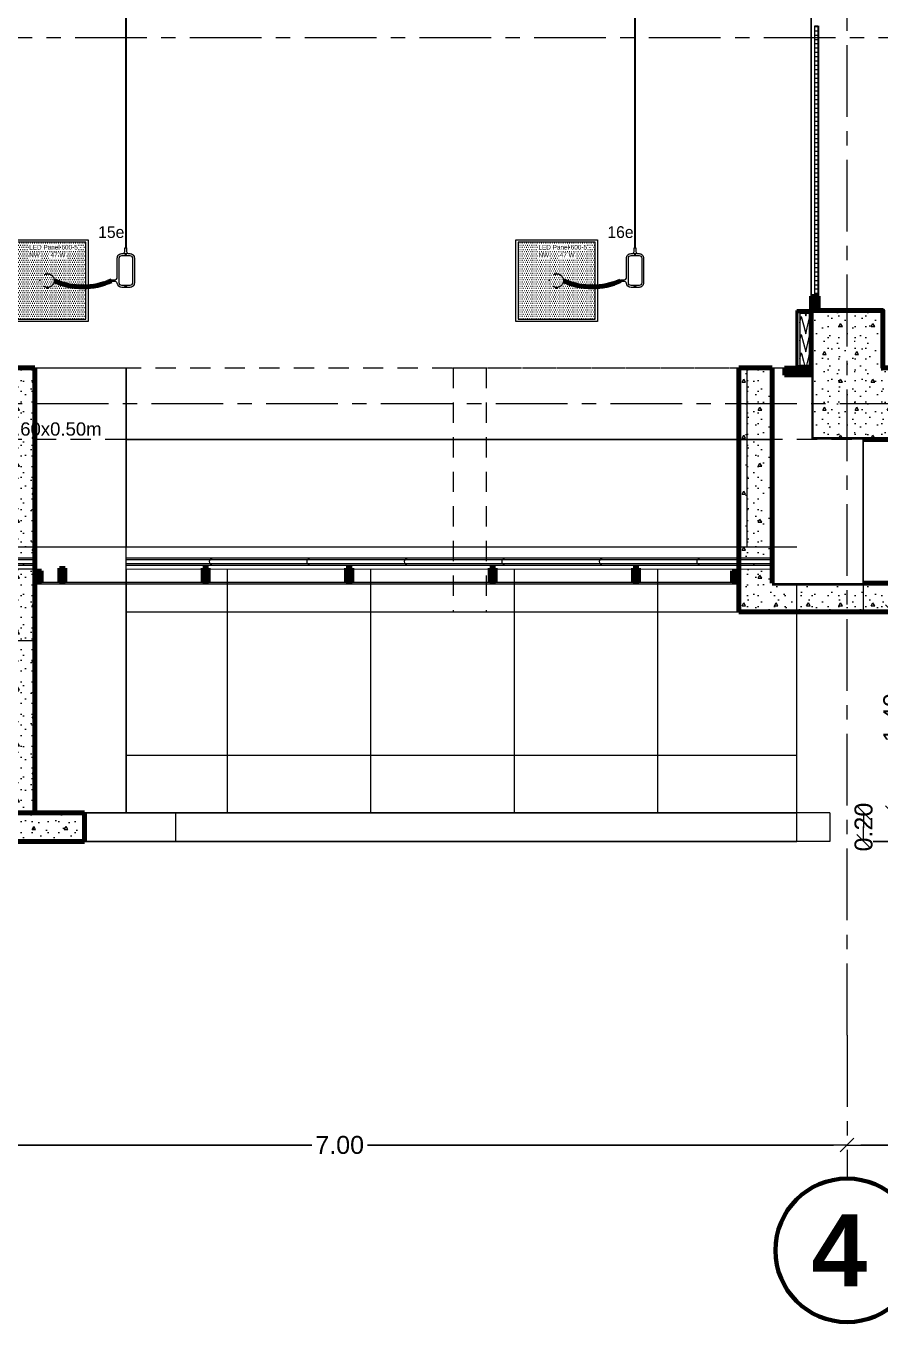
# Model space of a CAD drawing. Header units: inches. Extents: x -38 to 5698, y -33 to 92.
# Drawn here: x 117.1 to 123.05, y 1.05 to 10.08 of the extents above; entities that cross this region are included whole.
import ezdxf
from ezdxf.lldxf.tags import DXFTag

# ---------------------------------------------------------------- set-up
doc = ezdxf.new("R2010")
doc.units = ezdxf.units.IN
doc.header["$MEASUREMENT"] = 0
doc.set_wipeout_variables(frame=1)
doc.header["$PDMODE"] = 1
for name, pattern in [('CONTINUA', [0]), ('DASHED', [0.75, 0.5, -0.25]), ('Hidden Line', [0.195611, 0.141111, -0.0545]), ('HIDDEN2', [0.1875, 0.125, -0.0625]), ('Línea Oculta', [0.195611, 0.141111, -0.0545]), ('Punto & Raya', [0.65, 0.5, -0.075, 0, -0.075]), ('Wipeout_Contour', [1, 0, -1])]:
    doc.linetypes.add(name, pattern=pattern)
for name, color, linetype, lineweight in [('00_IE_Luminarias', 6, 'Continuous', 30), ('ALUMBRADO_CONDUIT', 30, 'CONDUIT1', 30), ('CABLEADO EXT.', 3, 'PVCSUBT', 30), ('Luminarias', 5, 'Continuous', 20), ('Simb_Alumbrado', 140, 'CONTINUA', 30)]:
    doc.layers.add(name, color=color, linetype=linetype, lineweight=lineweight)
for name, color, linetype in [('02 _ ARQ _ ALB _ Cotas Ejes', 7, 'Continuous'), ('02 _ ARQ _ ALB _ Ejes Generales', 7, 'Continuous'), ('02 _ ARQ _ ZON _ Espacio.3D', 7, 'Continuous'), ('08 _ STR _ EXT _ 06 Columnas', 7, 'Continuous'), ('08 _ STR _ EXT _ 07 Losa Aligerada', 7, 'Continuous'), ('08 _ STR _ EXT _ 08 Placas Inclinadas', 7, 'Continuous'), ('08 _ STR _ EXT _ 09 Vigas', 7, 'Continuous'), ('Acabado - Muros', 7, 'Continuous'), ('Dibujo 2D - General', 7, 'Continuous'), ('Estructura - 04 MURO', 7, 'Continuous'), ('Interior - Escaleras & Barandillas', 7, 'Continuous'), ('Marcador - Secciones', 251, 'Continuous'), ('Notas - Etiquetas', 251, 'Continuous')]:
    doc.layers.add(name, color=color, linetype=linetype)
doc.styles.add('Estilo_Generado_1', font='swisseb.ttf')
doc.styles.add('Estilo_Generado_4', font='swisse.ttf')
doc.styles.add('{18b73a54-fa43-428c-adcb-c1c7bbdf2c84}', font='Simplex.shx')
tags = doc.linetypes.add('CONDUIT', pattern='A,1.5,-0.210535,["con",{18b73a54-fa43-428c-adcb-c1c7bbdf2c84},S=0.2,R=0,X=0,Y=-0.065594],-0.702384', length=2.412919).pattern_tags.tags
tags[6] = DXFTag(74, 10)
tags = doc.linetypes.add('CONDUIT1', pattern='A,1,-0.19772,["con",{18b73a54-fa43-428c-adcb-c1c7bbdf2c84},S=0.2,R=0,X=0,Y=-0.065594],-0.593642', length=1.791362).pattern_tags.tags
tags[6] = DXFTag(74, 10)
tags = doc.linetypes.add('PVCSUBT', pattern='A,0.6,-0.3,0.6,-0.075691,["PVC",Standard,S=0.2,R=0,X=0,Y=-0.093724],-0.621005', length=2.196696).pattern_tags.tags
tags[10] = DXFTag(74, 10)
doc.dimstyles.new('Estilo_Generado__1', dxfattribs={"dimtxt": 0.125, "dimasz": 0.095, "dimexe": 0.18, "dimexo": 0.3, "dimgap": 0, "dimtad": 0, "dimtih": 1, "dimtoh": 1, "dimzin": 0, "dimdsep": 46, "dimtxsty": 'Estilo_Generado_4', "dimblk": 'ARROWHEAD_6', "dimblk1": 'ARROWHEAD_6', "dimblk2": 'ARROWHEAD_6', "dimcen": 0.09, "dimse1": 1, "dimse2": 1, "dimclrd": 144, "dimclre": 144, "dimclrt": 7, "dimadec": 0, "dimazin": 0, "dimtfac": 1, "dimtdec": 4, "dimtmove": 0, "dimatfit": 3, "dimfxl": 1, "dimtolj": 1, "dimtzin": 0, "dimarcsym": 0})
doc.dimstyles.new('Estilo_Generado__4', dxfattribs={"dimtxt": 0.125, "dimasz": 0.095, "dimexe": 0.18, "dimexo": 0.3, "dimgap": 0, "dimtad": 0, "dimzin": 0, "dimdsep": 46, "dimtxsty": 'Estilo_Generado_4', "dimblk": 'ARROWHEAD_6', "dimblk1": 'ARROWHEAD_6', "dimblk2": 'ARROWHEAD_6', "dimcen": 0.09, "dimclrd": 144, "dimclre": 144, "dimclrt": 7, "dimadec": 0, "dimazin": 0, "dimtfac": 1, "dimtdec": 4, "dimtmove": 0, "dimatfit": 3, "dimfxl": 1, "dimtolj": 1, "dimtzin": 0, "dimarcsym": 0})
doc.dimstyles.new('Estilo_Generado__6', dxfattribs={"dimtxt": 0.125, "dimasz": 0.095, "dimexe": 0.18, "dimexo": 0.0625, "dimgap": 0, "dimtad": 0, "dimzin": 0, "dimdsep": 46, "dimtxsty": 'Estilo_Generado_4', "dimblk": 'ARROWHEAD_6', "dimblk1": 'ARROWHEAD_6', "dimblk2": 'ARROWHEAD_6', "dimcen": 0.09, "dimse1": 1, "dimse2": 1, "dimclrd": 144, "dimclre": 144, "dimclrt": 7, "dimadec": 0, "dimazin": 0, "dimtfac": 1, "dimtdec": 4, "dimtmove": 0, "dimatfit": 3, "dimfxl": 1, "dimtolj": 1, "dimtzin": 0, "dimarcsym": 0})
pattern_1 = [(0, (92.500015, 3e-09), (0, 0.03), [])]
pattern_2 = [(0, (92.5, 3e-09), (0, 0.3897114), [0.024375, -0.200625]), (0, (92.6125, 0.19486), (0, 0.3897114), [0.024375, -0.200625]), (60, (92.5, 3e-09), (-0.3375, 0.1948557), [0.024375, -0.200625]), (60, (92.725, 3e-09), (-0.3375, 0.1948557), [0.024375, -0.200625]), (120, (92.5244, 3e-09), (0.3375, 0.1948557), [0.024375, -0.200625]), (120, (92.7494, 3e-09), (0.3375, 0.1948557), [0.024375, -0.200625]), (0, (92.500015, 0.0375), (0, 0.075), [0, -0.075, 0, -0.1125]), (45, (92.537515, 0.0375), (-0.05303301, 0.05303301), [0, -0.05625, 0, -0.09375])]

# ---------------------------------------------------------------- blocks, each defined once
blk = doc.blocks.new('*X56', base_point=(804.059, 0))
at = {"layer": 'Estructura - 04 MURO', "color": 9, "linetype": 'Continuous', "lineweight": 5}
for p, q in [((834.049, 7.7628), (834.0576, 7.8)), ((834.0606, 7.8), (834.0751, 7.7461)), ((834.1142, 7.7852), (834.1176, 7.8)), ((834.1206, 7.8), (834.1224, 7.7934))]:
    blk.add_line(p, q, dxfattribs=at)
blk = doc.blocks.new('*X57', base_point=(804.059, 0))
at = {"layer": 'Estructura - 04 MURO', "color": 9, "linetype": 'Continuous', "lineweight": 5}
for p, q in [((834.0991, 7.72), (834.1142, 7.7852)), ((834.1224, 7.7934), (834.129, 7.7687)), ((834.0751, 7.7461), (834.082, 7.72))]:
    blk.add_line(p, q, dxfattribs=at)
blk = doc.blocks.new('*X58', base_point=(804.059, 0))
at = {"layer": 'Estructura - 04 MURO', "color": 9, "linetype": 'Continuous', "lineweight": 5}
for p, q in [((834.0869, 8.08), (834.0912, 8.064)), ((834.0912, 8.064), (834.0949, 8.08)), ((834.11, 8.019), (834.119, 8.0579)), ((834.119, 8.0579), (834.129, 8.0207))]:
    blk.add_line(p, q, dxfattribs=at)
blk = doc.blocks.new('*X59', base_point=(804.059, 0))
at = {"layer": 'Estructura - 04 MURO', "color": 9, "linetype": 'Continuous', "lineweight": 5}
for p, q in [((834.049, 8.0148), (834.059, 8.0579)), ((834.059, 8.0579), (834.0745, 8)), ((834.1056, 8), (834.11, 8.019))]:
    blk.add_line(p, q, dxfattribs=at)
blk = doc.blocks.new('*X60', base_point=(804.059, 0))
at = {"layer": 'Estructura - 04 MURO', "color": 9, "linetype": 'Continuous', "lineweight": 5}
for p, q in [((834.0745, 8), (834.0912, 7.938)), ((834.0912, 7.938), (834.1056, 8)), ((834.049, 7.8888), (834.059, 7.9319)), ((834.059, 7.9319), (834.0912, 7.812)), ((834.0912, 7.812), (834.119, 7.9319)), ((834.119, 7.9319), (834.129, 7.8947)), ((834.0576, 7.8), (834.059, 7.8059)), ((834.059, 7.8059), (834.0606, 7.8)), ((834.1176, 7.8), (834.119, 7.8059)), ((834.119, 7.8059), (834.1206, 7.8))]:
    blk.add_line(p, q, dxfattribs=at)
blk = doc.blocks.new('ARROWHEAD_6')
at = {"color": 0, "linetype": 'Continuous', "lineweight": 0}
for p, q in [((0, 0), (-1, 0)), ((-0.5, -0.5), (0.5, 0.5))]:
    blk.add_line(p, q, dxfattribs=at)
blk = doc.blocks.new('*D89', base_point=(804.059, 0))
at = {"layer": '02 _ ARQ _ ALB _ Cotas Ejes', "color": 144, "linetype": 'Continuous', "lineweight": -2, "transparency": 16777216}
for p, q in [((115.915, 2.2841), (119.0886, 2.2841)), ((122.725, 2.2841), (119.4761, 2.2841))]:
    blk.add_line(p, q, dxfattribs=at)
at = {"layer": 'Defpoints', "color": 0, "linetype": 'Continuous', "lineweight": 40, "transparency": 16777216}
for p in [(115.82, 7.45), (122.82, 7.45), (122.82, 2.2841)]:
    blk.add_point(p, dxfattribs=at)
at = {"layer": '02 _ ARQ _ ALB _ Cotas Ejes', "color": 144, "linetype": 'Continuous', "lineweight": -2, "transparency": 16777216, "xscale": 0.095, "yscale": 0.095, "zscale": 0.095, "rotation": 180}
blk.add_blockref('ARROWHEAD_6', (115.82, 2.2841), dxfattribs=at)
at = {"layer": '02 _ ARQ _ ALB _ Cotas Ejes', "color": 144, "linetype": 'Continuous', "lineweight": -2, "transparency": 16777216, "xscale": 0.095, "yscale": 0.095, "zscale": 0.095}
blk.add_blockref('ARROWHEAD_6', (122.82, 2.2841), dxfattribs=at)
at = {"layer": '02 _ ARQ _ ALB _ Cotas Ejes', "color": 7, "linetype": 'Continuous', "lineweight": 13, "transparency": 16777216, "insert": (119.2824, 2.2841), "char_height": 0.125, "attachment_point": 5, "style": 'Estilo_Generado_4'}
blk.add_mtext('\\A1;7.00', dxfattribs=at)
blk = doc.blocks.new('*D90', base_point=(804.059, 0))
at = {"layer": '02 _ ARQ _ ALB _ Cotas Ejes', "color": 144, "linetype": 'Continuous', "lineweight": -2, "transparency": 16777216}
for p, q in [((122.915, 2.2841), (126.0886, 2.2841)), ((129.725, 2.2841), (126.4761, 2.2841))]:
    blk.add_line(p, q, dxfattribs=at)
at = {"layer": 'Defpoints', "color": 0, "linetype": 'Continuous', "lineweight": 40, "transparency": 16777216}
for p in [(122.82, 7.45), (129.82, 7.45), (129.82, 2.2841)]:
    blk.add_point(p, dxfattribs=at)
at = {"layer": '02 _ ARQ _ ALB _ Cotas Ejes', "color": 144, "linetype": 'Continuous', "lineweight": -2, "transparency": 16777216, "xscale": 0.095, "yscale": 0.095, "zscale": 0.095, "rotation": 180}
blk.add_blockref('ARROWHEAD_6', (122.82, 2.2841), dxfattribs=at)
at = {"layer": '02 _ ARQ _ ALB _ Cotas Ejes', "color": 144, "linetype": 'Continuous', "lineweight": -2, "transparency": 16777216, "xscale": 0.095, "yscale": 0.095, "zscale": 0.095}
blk.add_blockref('ARROWHEAD_6', (129.82, 2.2841), dxfattribs=at)
at = {"layer": '02 _ ARQ _ ALB _ Cotas Ejes', "color": 7, "linetype": 'Continuous', "lineweight": 13, "transparency": 16777216, "insert": (126.2824, 2.2841), "char_height": 0.125, "attachment_point": 5, "style": 'Estilo_Generado_4'}
blk.add_mtext('\\A1;7.00', dxfattribs=at)
blk = doc.blocks.new('*D101', base_point=(804.059, 0))
at = {"layer": '02 _ ARQ _ ALB _ Cotas Ejes', "color": 144, "linetype": 'Continuous', "lineweight": -2, "transparency": 16777216}
blk.add_line((122.9351, 4.495), (122.9351, 4.505), dxfattribs=at)
at = {"layer": 'Defpoints', "color": 0, "linetype": 'Continuous', "lineweight": 40, "transparency": 16777216}
for p in [(122.7005, 4.6), (122.9351, 4.6), (122.4696, 4.4)]:
    blk.add_point(p, dxfattribs=at)
at = {"layer": '02 _ ARQ _ ALB _ Cotas Ejes', "color": 144, "linetype": 'Continuous', "lineweight": -2, "transparency": 16777216, "xscale": 0.095, "yscale": 0.095, "zscale": 0.095}
for p, rotation in [((122.9351, 4.6), 90), ((122.9351, 4.4), 270)]:
    blk.add_blockref('ARROWHEAD_6', p, dxfattribs=dict(at, rotation=rotation))
at = {"layer": '02 _ ARQ _ ALB _ Cotas Ejes', "color": 7, "linetype": 'Continuous', "lineweight": 13, "transparency": 16777216, "insert": (122.9351, 4.5), "char_height": 0.125, "attachment_point": 5, "rotation": 90, "style": 'Estilo_Generado_4'}
blk.add_mtext('\\A1;0.20', dxfattribs=at)
blk = doc.blocks.new('*D102', base_point=(804.059, 0))
at = {"layer": '02 _ ARQ _ ALB _ Cotas Ejes', "color": 144, "linetype": 'Continuous', "lineweight": -2, "transparency": 16777216}
for p, q in [((123.1351, 5.9055), (123.1351, 5.4523)), ((123.1351, 4.695), (123.1351, 5.0729))]:
    blk.add_line(p, q, dxfattribs=at)
at = {"layer": 'Defpoints', "color": 0, "linetype": 'Continuous', "lineweight": 40, "transparency": 16777216}
for p in [(122.4696, 6.0005), (123.1351, 6.0005), (122.7005, 4.6)]:
    blk.add_point(p, dxfattribs=at)
at = {"layer": '02 _ ARQ _ ALB _ Cotas Ejes', "color": 144, "linetype": 'Continuous', "lineweight": -2, "transparency": 16777216, "xscale": 0.095, "yscale": 0.095, "zscale": 0.095}
for p, rotation in [((123.1351, 6.0005), 90), ((123.1351, 4.6), 270)]:
    blk.add_blockref('ARROWHEAD_6', p, dxfattribs=dict(at, rotation=rotation))
at = {"layer": '02 _ ARQ _ ALB _ Cotas Ejes', "color": 7, "linetype": 'Continuous', "lineweight": 13, "transparency": 16777216, "insert": (123.1351, 5.2626), "char_height": 0.125, "attachment_point": 5, "rotation": 90, "style": 'Estilo_Generado_4'}
blk.add_mtext('\\A1;1.40', dxfattribs=at)
blk = doc.blocks.new('*D103', base_point=(804.059, 0))
at = {"layer": '02 _ ARQ _ ALB _ Cotas Ejes', "color": 144, "linetype": 'Continuous', "lineweight": -2, "transparency": 16777216}
for p, q in [((127.4478, 6.0005), (128.3389, 6.0005)), ((128.1589, 5.9055), (128.1589, 5.3523)), ((128.1589, 4.495), (128.1589, 4.9729)), ((123.0005, 4.4), (128.3389, 4.4))]:
    blk.add_line(p, q, dxfattribs=at)
at = {"layer": 'Defpoints', "color": 0, "linetype": 'Continuous', "lineweight": 40, "transparency": 16777216}
for p in [(127.1478, 6.0005), (128.1589, 6.0005), (122.7005, 4.4)]:
    blk.add_point(p, dxfattribs=at)
at = {"layer": '02 _ ARQ _ ALB _ Cotas Ejes', "color": 144, "linetype": 'Continuous', "lineweight": -2, "transparency": 16777216, "xscale": 0.095, "yscale": 0.095, "zscale": 0.095}
for p, rotation in [((128.1589, 6.0005), 90), ((128.1589, 4.4), 270)]:
    blk.add_blockref('ARROWHEAD_6', p, dxfattribs=dict(at, rotation=rotation))
at = {"layer": '02 _ ARQ _ ALB _ Cotas Ejes', "color": 7, "linetype": 'Continuous', "lineweight": 13, "transparency": 16777216, "insert": (128.1589, 5.1626), "char_height": 0.125, "attachment_point": 5, "rotation": 90, "style": 'Estilo_Generado_4'}
blk.add_mtext('\\A1;1.60', dxfattribs=at)
blk = doc.blocks.new('*U270')
at = {"layer": 'Luminarias', "linetype": 'DASHED', "lineweight": 0, "ltscale": 0.05}
blk.add_lwpolyline([(0, -0.0045), (0, 0.0045)], dxfattribs=at)
blk = doc.blocks.new('*U271')
at = {"color": 0, "linetype": 'ByBlock', "lineweight": -2, "transparency": 16777216}
for p, rotation in [((-0.05, 0), 90), ((0, -0.05), 180), ((0.05, 0), 269.9999999999999)]:
    blk.add_blockref('*U270', p, dxfattribs=dict(at, rotation=rotation))
blk.add_blockref('*U270', (0, 0.05), dxfattribs=at)
blk = doc.blocks.new('PANEL LED 50W')
at = {"layer": 'Luminarias'}
h = blk.add_hatch(dxfattribs=at)
h.set_pattern_fill('DOTS', color=4, scale=0.009097)
h.set_pattern_definition([(0, (0, -2e-14), (0.0072206, 0.01444116), [0, -0.01444116])])
h.paths.add_polyline_path([(-0.2574, -0.2574), (0.2574, -0.2574), (0.2574, 0.2574), (-0.2574, 0.2574)])
h.paths.add_polyline_path([(-0.1296, 0.0974), (0.1849, 0.0974), (0.1849, 0.2469), (-0.1296, 0.2469)], flags=24)
at = {"layer": 'Luminarias', "color": 4, "lineweight": 0}
for points in [[(-0.2729, 0.2729), (0.2729, 0.2729), (0.2729, -0.2729), (-0.2729, -0.2729)], [(-0.2574, -0.2574), (0.2574, -0.2574), (0.2574, 0.2574), (-0.2574, 0.2574)]]:
    blk.add_lwpolyline(points, close=True, dxfattribs=at)
at = {"layer": 'Luminarias', "color": 4, "linetype": 'DASHED', "lineweight": 0, "ltscale": 0.01}
blk.add_circle((0, 0), 0.0455, dxfattribs=at)
at = {"color": 4}
blk.add_blockref('*U271', (0, 0), dxfattribs=at)
at = {"layer": 'Luminarias', "color": 4, "insert": (-0.1218, 0.2392), "char_height": 0.030929, "width": 0.382855, "attachment_point": 1}
blk.add_mtext('{\\Ftxt|c0;LED Panel 600-5 - NW      47 W}', dxfattribs=at)
blk = doc.blocks.new('CAJA OVAL TIPO L')
at = {"layer": 'Simb_Alumbrado', "lineweight": 13}
blk.add_lwpolyline([(-0.0491, -0.079), (-0.0491, -0.0343, -0.380413), (-0.0258, -0.0088), (-0.0258, -0.0088, 0.341426), (-0.0164, 0.0033), (-0.0164, 0.0236), (-0.0063, 0.0236), (-0.0063, 0.0033, 0.414214), (0.0063, -0.0092), (0.1138, -0.0092, -0.414214), (0.1388, -0.0343), (0.1388, -0.0382, 0.414214), (0.1513, -0.0508), (0.1716, -0.0508), (0.1716, -0.0609), (0.1513, -0.0609, 0.414214), (0.1388, -0.0734), (0.1388, -0.079, -0.414214), (0.1138, -0.104), (-0.0241, -0.104, -0.414214), (-0.0491, -0.079, 0.414214)], format="xyb", dxfattribs=at)
for points in [[(-0.0483, -0.0558), (-0.0395, -0.0558)], [(-0.0439, -0.0514), (-0.0439, -0.0602)], [(0.1323, -0.0558), (0.1411, -0.0558)], [(0.1367, -0.0514), (0.1367, -0.0602)]]:
    blk.add_lwpolyline(points, dxfattribs=at)
blk.add_lwpolyline([(-0.0241, -0.0199), (0.1138, -0.0199, -0.414214), (0.1282, -0.0343), (0.1282, -0.079, -0.414214), (0.1138, -0.0934), (-0.0241, -0.0934, -0.414214), (-0.0384, -0.079), (-0.0384, -0.0343, -0.414214)], format="xyb", close=True, dxfattribs=at)
for centre in [(-0.0439, -0.0558), (0.1367, -0.0558)]:
    blk.add_circle(centre, 0.00438, dxfattribs=at)

msp = doc.modelspace()

# ---------------------------------------------------------------- hatches: boundary and pattern name
at = {"layer": '08 _ STR _ EXT _ 06 Columnas', "linetype": 'Continuous', "lineweight": 9}
h = msp.add_hatch(dxfattribs=at)
h.set_pattern_fill('HORMIGÓN_EN_MASA_0002', style=0, pattern_type=2)
h.set_pattern_definition(pattern_2)
h.paths.add_polyline_path([(122.57, 8.1), (122.57, 7.2), (123.47, 7.2), (123.47, 7.7), (123.07, 7.7), (123.07, 8.1)])
at = {"layer": 'Estructura - 04 MURO', "linetype": 'Continuous', "lineweight": 9}
for points in [[(122.49, 8.1), (122.47, 8.1), (122.49, 8.08)], [(122.47, 8.08), (122.49, 8.08), (122.47, 8.1)], [(122.47, 7.72), (122.49, 7.72), (122.49, 8.08), (122.47, 8.08)], [(122.49, 8.08), (122.57, 8.08), (122.57, 8.1), (122.49, 8.1)], [(122.47, 7.72), (122.47, 7.7), (122.49, 7.72)], [(122.49, 7.72), (122.47, 7.7), (122.49, 7.7)], [(122.49, 7.7), (122.57, 7.7), (122.57, 7.72), (122.49, 7.72)]]:
    msp.add_hatch(color=252, dxfattribs=at).paths.add_polyline_path(points)

# ---------------------------------------------------------------- linework, layer by layer
at = {"layer": '02 _ ARQ _ ALB _ Ejes Generales', "color": 251, "linetype": 'Punto & Raya', "lineweight": 13}
for q in [(122.82, 3.05), (122.82, 2.05)]:
    msp.add_line((122.82, 3.05), q, dxfattribs=at)
at = {"layer": '02 _ ARQ _ ALB _ Ejes Generales', "color": 7, "linetype": 'Continuous', "lineweight": 60}
msp.add_circle((122.82, 1.55), 0.5, dxfattribs=at)
at = {"layer": '02 _ ARQ _ ZON _ Espacio.3D', "color": 254, "linetype": 'Continuous', "lineweight": 0, "flags": 128}
msp.add_lwpolyline([(112.57, 17.4), (112.57, 16.0999), (108.57, 16.0998), (108.57, 17.35), (104.8201, 17.35), (104.8201, 6.45), (117.6487, 6.4499), (117.6487, 7.7), (117.7931, 7.7), (117.793, 6.45), (122.1232, 6.45), (122.1232, 7.7), (122.57, 7.7), (122.57, 17.4)], dxfattribs=at)
msp.add_lwpolyline([(122.9315, 6.2005), (126.9755, 6.2005), (126.9764, 7.65), (123.47, 7.65), (123.47, 7.2), (122.9315, 7.2)], close=True, dxfattribs=at)
at = {"layer": '08 _ STR _ EXT _ 06 Columnas', "color": 7, "linetype": 'Continuous', "lineweight": 80, "flags": 128}
msp.add_lwpolyline([(122.57, 8.1), (122.57, 7.2), (123.47, 7.2), (123.47, 7.7), (123.07, 7.7), (123.07, 8.1)], close=True, dxfattribs=at)
at = {"layer": '08 _ STR _ EXT _ 07 Losa Aligerada', "color": 254, "linetype": 'Continuous', "lineweight": 18, "flags": 128}
msp.add_lwpolyline([(126.5479, 40.5001), (115.87, 40.5001), (115.87, 43.8736), (108.7699, 43.8736), (108.7699, 39.9), (103.6201, 39.9), (103.6201, 40.95), (100.52, 40.95), (100.52, 37.7), (101.57, 37.7), (101.57, 33.9), (100.67, 33.9), (100.67, 27.9392), (100.17, 27.9392), (100.17, 5.8), (117.7353, 5.8), (117.7353, 7.2), (122.9315, 7.2), (122.9315, 6.0005), (129.57, 6.0005)], dxfattribs=at)
at = {"layer": '08 _ STR _ EXT _ 08 Placas Inclinadas', "color": 251, "linetype": 'Línea Oculta', "lineweight": 13, "flags": 128}
msp.add_lwpolyline([(120.0736, 7.7), (122.0654, 7.7)], dxfattribs=at)
at = {"layer": '08 _ STR _ EXT _ 09 Vigas', "color": 251, "linetype": 'Continuous', "lineweight": 13}
msp.add_line((122.7005, 4.6), (122.7005, 4.4), dxfattribs=at)
at = {"layer": 'Acabado - Muros', "color": 7, "linetype": 'Continuous', "lineweight": 60}
msp.add_line((122.62, 8.1), (122.57, 8.1), dxfattribs=at)
at = {"layer": 'ALUMBRADO_CONDUIT', "color": 30, "lineweight": 30, "ltscale": 0.4, "true_color": 0xf26722}
for p, q in [((117.7907, 11.772), (117.7907, 8.5378)), ((121.3407, 11.772), (121.3407, 8.5378))]:
    msp.add_line(p, q, dxfattribs=at)
at = {"layer": 'CABLEADO EXT.', "color": 3, "lineweight": 80}
for centre in [(117.4926, 8.7406), (121.0426, 8.7406)]:
    msp.add_arc(centre, 0.4764, 245.15063, 294.62977, dxfattribs=at)
at = {"layer": 'Estructura - 04 MURO', "color": 143, "linetype": 'Continuous', "lineweight": 5}
for p, q in [((122.49, 8.08), (122.49, 7.72)), ((122.57, 8.08), (122.49, 8.08)), ((122.49, 7.72), (122.57, 7.72))]:
    msp.add_line(p, q, dxfattribs=at)
at = {"layer": 'Estructura - 04 MURO', "color": 7, "linetype": 'Continuous', "lineweight": 40, "flags": 128}
for points in [[(122.47, 7.7), (122.47, 8.1)], [(122.47, 8.1), (122.57, 8.1)], [(122.47, 7.7), (122.57, 7.7)]]:
    msp.add_lwpolyline(points, dxfattribs=at)

# ---------------------------------------------------------------- block references
at = {"layer": 'ALUMBRADO_CONDUIT', "xscale": 1.041283452965173, "yscale": 1.041283452965173, "zscale": 1.041283452965173}
for p in [(117.245, 8.3084), (120.795, 8.3084)]:
    msp.add_blockref('PANEL LED 50W', p, dxfattribs=at)
at = {"layer": 'ALUMBRADO_CONDUIT', "linetype": 'CONDUIT', "lineweight": 30, "xscale": 1.253906979044094, "yscale": 1.253906979044094, "zscale": 1.253906979044094, "rotation": 90}
for p in [(117.7207, 8.3226), (121.2707, 8.3226)]:
    msp.add_blockref('CAJA OVAL TIPO L', p, dxfattribs=at)
at = {"layer": 'Estructura - 04 MURO', "color": 7, "lineweight": 80}
for name in ['*X59', '*X58', '*X60', '*X56', '*X57']:
    msp.add_blockref(name, (92.5, 0), dxfattribs=at)

# ---------------------------------------------------------------- texts
at = {"layer": '00_IE_Luminarias', "color": 6, "linetype": 'HIDDEN2'}
for s, p in [("15e'", (117.599, 8.6057)), ("16e'", (121.1489, 8.6057))]:
    msp.add_text(s, height=0.08174, dxfattribs=at).set_placement(p)
at = {"layer": '02 _ ARQ _ ALB _ Ejes Generales', "color": 7, "lineweight": 30, "insert": (122.5709, 1.8), "char_height": 0.5, "attachment_point": 1, "style": 'Estilo_Generado_1'}
msp.add_mtext('\\A1;{\\pql;\\pt0;\\fSwis721 Ex BT|b1|i0|c0|p34;4}', dxfattribs=at)

# ---------------------------------------------------------------- dimensions: what is measured, and where the dimension line sits
at = {"layer": '02 _ ARQ _ ALB _ Cotas Ejes', "color": 144, "linetype": 'Continuous', "lineweight": 13}
dim = msp.add_linear_dim(base=(128.1589, 6.0005), p1=(122.7005, 4.4), p2=(127.1478, 6.0005), angle=90, dimstyle='Estilo_Generado__4', dxfattribs=at)
dim.commit()
dim.dimension.update_dxf_attribs({"geometry": '*D103', "text_midpoint": (128.1589, 5.1626), "dimtype": 160, "text_rotation": 90})

# ---------------------------------------------------------------- next in the draw order: wipeouts: each hides what was drawn before it
at = {"color": 254, "linetype": 'Wipeout_Contour', "lineweight": 0, "ltscale": 5005.565578}
msp.add_wipeout([(122.57, 8.2), (122.62, 8.2), (122.62, 10.0835), (122.587, 10.0835), (122.587, 10.1), (122.57, 10.1)], dxfattribs=at).dxf.layer = 'Acabado - Muros'
at = {"color": 254, "linetype": 'Wipeout_Contour', "lineweight": 0, "ltscale": 4993.305167}
msp.add_wipeout([(117.7931, 4.6), (122.4696, 4.6), (122.4696, 6.0005), (122.0654, 6.0005), (122.0654, 6.305), (117.7931, 6.305)], dxfattribs=at).dxf.layer = 'Dibujo 2D - General'

# ---------------------------------------------------------------- next in the draw order: hatches: boundary and pattern name
at = {"layer": '08 _ STR _ EXT _ 08 Placas Inclinadas', "linetype": 'Continuous', "lineweight": 9}
h = msp.add_hatch(dxfattribs=at)
h.set_pattern_fill('HORMIGÓN_EN_MASA_0002', style=0, pattern_type=2)
h.set_pattern_definition(pattern_2)
h.paths.add_polyline_path([(122.2964, 6.1561), (122.0654, 6.1399), (122.0654, 6.0005), (122.2964, 6.0005)])
h = msp.add_hatch(dxfattribs=at)
h.set_pattern_fill('HORMIGÓN_EN_MASA_0002', style=0, pattern_type=2)
h.set_pattern_definition(pattern_2)
h.paths.add_polyline_path([(122.2964, 6.1561), (122.9315, 6.2005), (122.2964, 6.2005)])
h = msp.add_hatch(dxfattribs=at)
h.set_pattern_fill('HORMIGÓN_EN_MASA_0002', style=0, pattern_type=2)
h.set_pattern_definition(pattern_2)
h.paths.add_polyline_path([(126.9169, 6.0611), (124.925, 6.2005), (122.9315, 6.2005), (122.2964, 6.1561), (122.2964, 6.0005), (126.9169, 6.0005)])
at = {"layer": 'Acabado - Muros', "linetype": 'Continuous', "lineweight": 9}
for points in [[(119.3437, 6.195), (119.3437, 6.205), (118.3537, 6.205), (118.3537, 6.195)], [(120.3437, 6.195), (120.3437, 6.205), (119.3537, 6.205), (119.3537, 6.195)], [(121.3437, 6.195), (121.3437, 6.205), (120.3537, 6.205), (120.3537, 6.195)], [(122.0366, 6.195), (122.0366, 6.205), (121.3537, 6.205), (121.3537, 6.195)]]:
    msp.add_hatch(color=250, dxfattribs=at).paths.add_polyline_path(points)
at = {"layer": 'Dibujo 2D - General', "linetype": 'Continuous', "lineweight": 13}
h = msp.add_hatch(dxfattribs=at)
h.set_pattern_fill('CEMENTO_PULIDO_Y_BRUÑADO_FA', color=251, style=0, pattern_type=2)
h.set_pattern_definition([(0, (92.5, 3e-09), (0, 1), []), (90, (92.5, 3e-09), (-1, 0), [])])
h.paths.add_polyline_path([(117.7931, 4.6), (122.4696, 4.6), (122.4696, 6.0005), (122.0654, 6.0005), (122.0654, 6.305), (117.7931, 6.305)])

# ---------------------------------------------------------------- next in the draw order: linework, layer by layer
at = {"layer": '08 _ STR _ EXT _ 07 Losa Aligerada', "color": 254, "linetype": 'Continuous', "lineweight": 18, "flags": 128}
msp.add_lwpolyline([(117.6487, 4.4), (122.4696, 4.4), (122.4696, 7.2), (117.6487, 7.2)], close=True, dxfattribs=at)
at = {"layer": '08 _ STR _ EXT _ 08 Placas Inclinadas', "color": 7, "linetype": 'Continuous', "lineweight": 80}
msp.add_line((122.2964, 6.2005), (126.9169, 6.2005), dxfattribs=at)
at = {"layer": '08 _ STR _ EXT _ 08 Placas Inclinadas', "color": 251, "linetype": 'Línea Oculta', "lineweight": 13, "flags": 128}
msp.add_lwpolyline([(120.0736, 6.0005), (122.0654, 6.0005)], dxfattribs=at)
at = {"layer": '08 _ STR _ EXT _ 08 Placas Inclinadas', "color": 7, "linetype": 'Continuous', "lineweight": 80, "flags": 128}
msp.add_lwpolyline([(122.0654, 6.0005), (127.1478, 6.0005)], dxfattribs=at)
at = {"layer": 'Acabado - Muros', "color": 7, "linetype": 'Continuous', "lineweight": 60}
for p, q in [((118.3687, 6.205), (118.3287, 6.205)), ((119.3687, 6.205), (119.3287, 6.205)), ((120.3687, 6.205), (120.3287, 6.205)), ((121.3687, 6.205), (121.3287, 6.205)), ((122.0654, 6.205), (122.0193, 6.205))]:
    msp.add_line(p, q, dxfattribs=at)
at = {"layer": 'Acabado - Muros', "color": 251, "linetype": 'Continuous', "lineweight": 13, "flags": 128}
for points in [[(122.57, 12.25), (122.57, 8.2)], [(122.62, 10.0835), (122.62, 8.2)]]:
    msp.add_lwpolyline(points, dxfattribs=at)
at = {"layer": 'Acabado - Muros', "color": 7, "linetype": 'Continuous', "lineweight": 13, "flags": 128}
for points in [[(119.3437, 6.195), (119.3437, 6.205), (118.3537, 6.205), (118.3537, 6.195)], [(120.3437, 6.195), (120.3437, 6.205), (119.3537, 6.205), (119.3537, 6.195)], [(121.3437, 6.195), (121.3437, 6.205), (120.3537, 6.205), (120.3537, 6.195)], [(122.0366, 6.195), (122.0366, 6.205), (121.3537, 6.205), (121.3537, 6.195)]]:
    msp.add_lwpolyline(points, close=True, dxfattribs=at)
at = {"layer": 'Dibujo 2D - General', "color": 251, "linetype": 'Continuous', "lineweight": 13, "flags": 128}
msp.add_lwpolyline([(117.7931, 4.6), (122.4696, 4.6), (122.4696, 6.0005), (122.0654, 6.0005), (122.0654, 6.305), (117.7931, 6.305)], close=True, dxfattribs=at)

# ---------------------------------------------------------------- next in the draw order: dimensions: what is measured, and where the dimension line sits
at = {"layer": '02 _ ARQ _ ALB _ Cotas Ejes', "color": 144, "linetype": 'Continuous', "lineweight": 13}
for base, p1, p2, picture, middle in [((123.1351, 6.0005), (122.7005, 4.6), (122.4696, 6.0005), '*D102', (123.1351, 5.2626)), ((122.9351, 4.6), (122.4696, 4.4), (122.7005, 4.6), '*D101', (122.9351, 4.5))]:
    dim = msp.add_linear_dim(base=base, p1=p1, p2=p2, angle=90, dimstyle='Estilo_Generado__6', dxfattribs=at)
    dim.commit()
    dim.dimension.update_dxf_attribs({"geometry": picture, "text_midpoint": middle, "dimtype": 160, "text_rotation": 90})

# ---------------------------------------------------------------- next in the draw order: wipeouts: each hides what was drawn before it
at = {"color": 254, "linetype": 'Wipeout_Contour', "lineweight": 0, "ltscale": 3317.573167}
msp.add_wipeout([(118.1394, 4.4), (118.1394, 4.6), (117.5044, 4.6), (117.5044, 4.4)], dxfattribs=at).dxf.layer = '08 _ STR _ EXT _ 08 Placas Inclinadas'
at = {"color": 254, "linetype": 'Wipeout_Contour', "lineweight": 0, "ltscale": 3336.859107}
msp.add_wipeout([(122.615, 8.2), (122.615, 10.0835), (122.595, 10.0835), (122.595, 8.2)], dxfattribs=at).dxf.layer = 'Acabado - Muros'
at = {"color": 254, "linetype": 'Wipeout_Contour', "lineweight": 0, "ltscale": 3283.272966}
msp.add_wipeout([(100.82, 6.3), (117.6487, 6.3), (117.6487, 6.45), (100.82, 6.45)], dxfattribs=at).dxf.layer = 'Estructura - 04 MURO'

# ---------------------------------------------------------------- next in the draw order: hatches: boundary and pattern name
at = {"layer": '08 _ STR _ EXT _ 08 Placas Inclinadas', "linetype": 'Continuous', "lineweight": 9}
h = msp.add_hatch(dxfattribs=at)
h.set_pattern_fill('HORMIGÓN_EN_MASA_0002', style=0, pattern_type=2)
h.set_pattern_definition(pattern_2)
h.paths.add_polyline_path([(116.8693, 4.6), (116.8693, 4.4), (117.5044, 4.4), (117.5044, 4.6)])
at = {"layer": 'Acabado - Muros', "linetype": 'Continuous', "lineweight": 0}
h = msp.add_hatch(dxfattribs=at)
h.set_pattern_fill('CONTRACHAPADO_0002', color=254, style=0, pattern_type=2)
h.set_pattern_definition(pattern_1)
h.paths.add_polyline_path([(122.615, 8.2), (122.615, 10.0835), (122.595, 10.0835), (122.595, 8.2)])
msp.add_hatch(color=254, dxfattribs=at).paths.add_polyline_path([(122.62, 8.2), (122.57, 8.2), (122.57, 8.1), (122.62, 8.1)])

# ---------------------------------------------------------------- next in the draw order: linework, layer by layer
at = {"layer": '08 _ STR _ EXT _ 08 Placas Inclinadas', "color": 7, "linetype": 'Continuous', "lineweight": 80}
msp.add_line((117.5044, 4.4), (117.5044, 4.6), dxfattribs=at)
at = {"layer": '08 _ STR _ EXT _ 08 Placas Inclinadas', "color": 7, "linetype": 'Continuous', "lineweight": 13, "flags": 128}
for points in [[(118.1394, 4.4), (118.1394, 4.6)], [(117.5044, 4.4), (118.1394, 4.4)]]:
    msp.add_lwpolyline(points, dxfattribs=at)
at = {"layer": '08 _ STR _ EXT _ 08 Placas Inclinadas', "color": 7, "linetype": 'Continuous', "lineweight": 80, "flags": 128}
msp.add_lwpolyline([(116.8693, 4.4), (117.5044, 4.4)], dxfattribs=at)
at = {"layer": '08 _ STR _ EXT _ 09 Vigas', "color": 251, "linetype": 'Continuous', "lineweight": 13}
msp.add_line((122.7005, 4.4), (117.5044, 4.4), dxfattribs=at)
at = {"layer": 'Acabado - Muros', "color": 7, "linetype": 'Continuous', "lineweight": 60}
for p, q in [((122.57, 8.2), (122.57, 8.1)), ((122.62, 8.2), (122.57, 8.2)), ((122.62, 8.2), (122.62, 8.1))]:
    msp.add_line(p, q, dxfattribs=at)
at = {"layer": 'Acabado - Muros', "color": 7, "linetype": 'Continuous', "lineweight": 13, "flags": 128}
msp.add_lwpolyline([(122.615, 8.2), (122.595, 8.2), (122.595, 10.0835), (122.615, 10.0835)], close=True, dxfattribs=at)
at = {"layer": 'Estructura - 04 MURO', "color": 7, "linetype": 'Continuous', "lineweight": 13, "flags": 128}
msp.add_lwpolyline([(100.67, 6.3), (122.4696, 6.3)], dxfattribs=at)
at = {"layer": 'Marcador - Secciones', "color": 251, "linetype": 'Punto & Raya', "lineweight": 13}
msp.add_line((97.4384, 10.0018), (138.8506, 10.0018), dxfattribs=at)

# ---------------------------------------------------------------- next in the draw order: wipeouts: each hides what was drawn before it
at = {"color": 254, "linetype": 'Wipeout_Contour', "lineweight": 0, "ltscale": 3326.571006}
msp.add_wipeout([(117.6487, 6.3), (122.4696, 6.3), (122.4696, 6.45), (117.6487, 6.45)], dxfattribs=at).dxf.layer = 'Estructura - 04 MURO'

# ---------------------------------------------------------------- next in the draw order: hatches: boundary and pattern name
at = {"layer": 'Acabado - Muros', "linetype": 'Continuous', "lineweight": 0}
for points in [[(118.3687, 6.305), (118.3287, 6.305), (118.3287, 6.205), (118.3687, 6.205)], [(119.3687, 6.305), (119.3287, 6.305), (119.3287, 6.205), (119.3687, 6.205)], [(120.3687, 6.305), (120.3287, 6.305), (120.3287, 6.205), (120.3687, 6.205)], [(121.3687, 6.305), (121.3287, 6.305), (121.3287, 6.205), (121.3687, 6.205)], [(122.0193, 6.285), (122.0193, 6.205), (122.0654, 6.205), (122.0654, 6.285)]]:
    msp.add_hatch(color=254, dxfattribs=at).paths.add_polyline_path(points)

# ---------------------------------------------------------------- next in the draw order: linework, layer by layer
at = {"layer": '08 _ STR _ EXT _ 08 Placas Inclinadas', "color": 251, "linetype": 'Línea Oculta', "lineweight": 13}
msp.add_line((120.3045, 7.7), (120.3045, 6.0005), dxfattribs=at)
at = {"layer": '08 _ STR _ EXT _ 08 Placas Inclinadas', "color": 7, "linetype": 'Continuous', "lineweight": 80}
msp.add_line((122.0654, 7.7), (122.0654, 6.0005), dxfattribs=at)
at = {"layer": '08 _ STR _ EXT _ 08 Placas Inclinadas', "color": 251, "linetype": 'Línea Oculta', "lineweight": 13, "flags": 128}
msp.add_lwpolyline([(120.0736, 7.7), (120.0736, 6.0005)], dxfattribs=at)
at = {"layer": 'Acabado - Muros', "color": 7, "linetype": 'Continuous', "lineweight": 60}
for p, q in [((118.3687, 6.305), (118.3287, 6.305)), ((118.3287, 6.305), (118.3287, 6.205)), ((118.3687, 6.305), (118.3687, 6.205)), ((119.3687, 6.305), (119.3287, 6.305)), ((119.3287, 6.305), (119.3287, 6.205)), ((119.3687, 6.305), (119.3687, 6.205)), ((120.3687, 6.305), (120.3287, 6.305)), ((120.3287, 6.305), (120.3287, 6.205)), ((120.3687, 6.305), (120.3687, 6.205)), ((121.3687, 6.305), (121.3287, 6.305)), ((121.3287, 6.305), (121.3287, 6.205)), ((121.3687, 6.305), (121.3687, 6.205)), ((122.0193, 6.285), (122.0193, 6.205)), ((122.0654, 6.285), (122.0193, 6.285)), ((122.0654, 6.285), (122.0654, 6.205))]:
    msp.add_line(p, q, dxfattribs=at)
at = {"layer": 'Estructura - 04 MURO', "color": 7, "linetype": 'Continuous', "lineweight": 13, "flags": 128}
msp.add_lwpolyline([(122.4696, 6.3), (122.4696, 6.45)], dxfattribs=at)
at = {"layer": 'Interior - Escaleras & Barandillas', "color": 161, "linetype": 'Continuous', "lineweight": 13}
for p, q in [((100.7075, 6.3375), (122.4696, 6.3375)), ((122.4696, 6.3625), (100.7325, 6.3625)), ((122.4696, 6.375), (100.7825, 6.375)), ((100.7825, 6.325), (122.4696, 6.325)), ((122.4696, 6.325), (122.4696, 6.375))]:
    msp.add_line(p, q, dxfattribs=at)
at = {"layer": 'Interior - Escaleras & Barandillas', "color": 161, "linetype": 'Continuous', "lineweight": 13, "flags": 128}
for points in [[(117.7119, 6.3687, 1), (117.7119, 6.3312, 1)], [(118.3915, 6.3687, 1), (118.3915, 6.3312, 1)], [(119.0712, 6.3687, 1), (119.0712, 6.3312, 1)], [(119.7509, 6.3687, 1), (119.7509, 6.3312, 1)], [(120.4306, 6.3687, 1), (120.4306, 6.3312, 1)], [(121.1102, 6.3687, 1), (121.1102, 6.3312, 1)], [(121.7899, 6.3687, 1), (121.7899, 6.3312, 1)]]:
    msp.add_lwpolyline(points, format="xyb", dxfattribs=at)

# ---------------------------------------------------------------- next in the draw order: wipeouts: each hides what was drawn before it
at = {"color": 254, "linetype": 'Wipeout_Contour', "lineweight": 0, "ltscale": 3316.235705}
msp.add_wipeout([(117.7931, 4.6), (117.7931, 7.7), (117.158, 7.7), (117.158, 4.6)], dxfattribs=at).dxf.layer = '08 _ STR _ EXT _ 08 Placas Inclinadas'
at = {"color": 254, "linetype": 'Wipeout_Contour', "lineweight": 0, "ltscale": 5005.271328}
msp.add_wipeout([(122.2964, 7.7), (122.2964, 6.2005), (122.9315, 6.2005), (122.9315, 7.2), (122.57, 7.2), (122.57, 7.7)], dxfattribs=at).dxf.layer = '08 _ STR _ EXT _ 08 Placas Inclinadas'

# ---------------------------------------------------------------- next in the draw order: hatches: boundary and pattern name
at = {"layer": '08 _ STR _ EXT _ 08 Placas Inclinadas', "linetype": 'Continuous', "lineweight": 9}
h = msp.add_hatch(dxfattribs=at)
h.set_pattern_fill('HORMIGÓN_EN_MASA_0002', style=0, pattern_type=2)
h.set_pattern_definition(pattern_2)
h.paths.add_polyline_path([(116.8693, 7.7), (116.8693, 4.6), (117.158, 4.6), (117.158, 7.7)])
h = msp.add_hatch(dxfattribs=at)
h.set_pattern_fill('HORMIGÓN_EN_MASA_0002', style=0, pattern_type=2)
h.set_pattern_definition(pattern_2)
h.paths.add_polyline_path([(122.2964, 6.2005), (122.2964, 7.7), (122.0654, 7.7), (122.0654, 6.2005)])
h = msp.add_hatch(dxfattribs=at)
h.set_pattern_fill('HORMIGÓN_EN_MASA_0002', style=0, pattern_type=2)
h.set_pattern_definition(pattern_2)
h.paths.add_polyline_path([(122.0654, 6.2005), (122.0654, 6.1399), (122.2964, 6.1561), (122.2964, 6.2005)])
at = {"layer": 'Acabado - Muros', "linetype": 'Continuous', "lineweight": 0}
for points in [[(117.2042, 6.285), (117.158, 6.285), (117.158, 6.205), (117.2042, 6.205)], [(117.3687, 6.305), (117.3287, 6.305), (117.3287, 6.205), (117.3687, 6.205)]]:
    msp.add_hatch(color=254, dxfattribs=at).paths.add_polyline_path(points)
at = {"layer": 'Acabado - Muros', "linetype": 'Continuous', "lineweight": 9}
for points in [[(117.3437, 6.195), (117.3437, 6.205), (117.1869, 6.205), (117.1869, 6.195)], [(118.3437, 6.195), (118.3437, 6.205), (117.3537, 6.205), (117.3537, 6.195)]]:
    msp.add_hatch(color=250, dxfattribs=at).paths.add_polyline_path(points)

# ---------------------------------------------------------------- next in the draw order: linework, layer by layer
at = {"layer": '02 _ ARQ _ ALB _ Ejes Generales', "color": 251, "linetype": 'Punto & Raya', "lineweight": 13}
for p, q in [((122.82, 3.05), (122.82, 44.9)), ((148.07, 7.45), (97.3454, 7.45))]:
    msp.add_line(p, q, dxfattribs=at)
at = {"layer": '08 _ STR _ EXT _ 08 Placas Inclinadas', "color": 7, "linetype": 'Continuous', "lineweight": 80}
for p, q in [((117.158, 4.6), (117.158, 7.7)), ((122.2964, 6.2005), (122.2964, 7.7))]:
    msp.add_line(p, q, dxfattribs=at)
at = {"layer": '08 _ STR _ EXT _ 08 Placas Inclinadas', "color": 7, "linetype": 'Continuous', "lineweight": 80, "flags": 128}
for points in [[(116.8693, 7.7), (117.158, 7.7)], [(122.0654, 7.7), (122.2964, 7.7)], [(116.8693, 4.6), (117.5044, 4.6)]]:
    msp.add_lwpolyline(points, dxfattribs=at)
at = {"layer": '08 _ STR _ EXT _ 08 Placas Inclinadas', "color": 7, "linetype": 'Continuous', "lineweight": 13, "flags": 128}
for points in [[(117.158, 7.7), (117.7931, 7.7)], [(117.7931, 4.6), (117.7931, 7.7)], [(122.2964, 7.7), (122.57, 7.7)], [(122.9315, 6.2005), (122.9315, 7.2)], [(117.158, 4.6), (118.1394, 4.6)]]:
    msp.add_lwpolyline(points, dxfattribs=at)
at = {"layer": '08 _ STR _ EXT _ 09 Vigas', "color": 251, "linetype": 'Hidden Line', "lineweight": 13}
for p, q in [((122.57, 7.7), (122.57, 16.9)), ((116.07, 7.7), (122.57, 7.7)), ((144.07, 7.2), (101.57, 7.2))]:
    msp.add_line(p, q, dxfattribs=at)
at = {"layer": '08 _ STR _ EXT _ 09 Vigas', "color": 251, "linetype": 'Continuous', "lineweight": 13}
for p, q in [((122.7005, 4.6), (117.5044, 4.6)), ((117.5044, 4.6), (117.5044, 4.4))]:
    msp.add_line(p, q, dxfattribs=at)
at = {"layer": 'Acabado - Muros', "color": 7, "linetype": 'Continuous', "lineweight": 60}
for p, q in [((122.3833, 7.7), (122.3833, 7.65)), ((122.57, 7.7), (122.57, 7.65)), ((117.158, 6.285), (117.158, 6.205)), ((117.2042, 6.285), (117.158, 6.285)), ((117.2042, 6.285), (117.2042, 6.205)), ((117.3687, 6.305), (117.3287, 6.305)), ((117.3287, 6.305), (117.3287, 6.205)), ((117.3687, 6.305), (117.3687, 6.205)), ((117.2042, 6.205), (117.158, 6.205)), ((117.3687, 6.205), (117.3287, 6.205))]:
    msp.add_line(p, q, dxfattribs=at)
at = {"layer": 'Acabado - Muros', "color": 7, "linetype": 'Continuous', "lineweight": 13, "flags": 128}
for points in [[(117.3437, 6.195), (117.3437, 6.205), (117.1869, 6.205), (117.1869, 6.195)], [(118.3437, 6.195), (118.3437, 6.205), (117.3537, 6.205), (117.3537, 6.195)]]:
    msp.add_lwpolyline(points, close=True, dxfattribs=at)
at = {"layer": 'Estructura - 04 MURO', "color": 7, "linetype": 'Continuous', "lineweight": 13}
msp.add_line((122.4696, 6.45), (100.82, 6.45), dxfattribs=at)

# ---------------------------------------------------------------- next in the draw order: texts
at = {"layer": 'Notas - Etiquetas', "color": 8, "linetype": 'Continuous', "lineweight": 13, "insert": (116.3443, 7.2267), "char_height": 0.0925, "attachment_point": 7, "style": 'Estilo_Generado_4'}
msp.add_mtext('\\A1;{\\pql;\\fSwis721 Ex BT|b0|i0|c0|p34;VIGA-101\\fSwis721 Ex BT|b0|i0|c0|p34; \\fSwis721 Ex BT|b0|i0|c0|p34;0.60\\fSwis721 Ex BT|b0|i0|c0|p34;x\\fSwis721 Ex BT|b0|i0|c0|p34;0.50\\fSwis721 Ex BT|b0|i0|c0|p34;m}', dxfattribs=at)

# ---------------------------------------------------------------- next in the draw order: dimensions: what is measured, and where the dimension line sits
at = {"layer": '02 _ ARQ _ ALB _ Cotas Ejes', "color": 144, "linetype": 'Continuous', "lineweight": 13}
for base, p1, p2, picture, middle in [((122.82, 2.2841), (115.82, 7.45), (122.82, 7.45), '*D89', (119.2824, 2.2841)), ((129.82, 2.2841), (122.82, 7.45), (129.82, 7.45), '*D90', (126.2824, 2.2841))]:
    dim = msp.add_linear_dim(base=base, p1=p1, p2=p2, dimstyle='Estilo_Generado__1', dxfattribs=at)
    dim.commit()
    dim.dimension.update_dxf_attribs({"geometry": picture, "text_midpoint": middle, "dimtype": 160})

# ---------------------------------------------------------------- next in the draw order: wipeouts: each hides what was drawn before it
at = {"color": 254, "linetype": 'Wipeout_Contour', "lineweight": 0, "ltscale": 3336.196219}
msp.add_wipeout([(122.47, 7.695), (122.439, 7.695), (122.439, 7.675), (122.47, 7.675)], dxfattribs=at).dxf.layer = 'Acabado - Muros'

# ---------------------------------------------------------------- next in the draw order: hatches: boundary and pattern name
at = {"layer": 'Acabado - Muros', "linetype": 'Continuous', "lineweight": 0}
for points in [[(122.3833, 7.7), (122.3833, 7.65), (122.4843, 7.65), (122.4843, 7.7)], [(122.57, 7.7), (122.4843, 7.7), (122.4843, 7.65), (122.57, 7.65)]]:
    msp.add_hatch(color=254, dxfattribs=at).paths.add_polyline_path(points)
h = msp.add_hatch(dxfattribs=at)
h.set_pattern_fill('CONTRACHAPADO_0002', color=254, style=0, pattern_type=2)
h.set_pattern_definition(pattern_1)
h.paths.add_polyline_path([(122.47, 7.695), (122.439, 7.695), (122.439, 7.675), (122.47, 7.675)])

# ---------------------------------------------------------------- next in the draw order: linework, layer by layer
at = {"layer": 'Acabado - Muros', "color": 7, "linetype": 'Continuous', "lineweight": 60}
for p, q in [((122.57, 7.7), (122.3833, 7.7)), ((122.57, 7.65), (122.3833, 7.65))]:
    msp.add_line(p, q, dxfattribs=at)
at = {"layer": 'Acabado - Muros', "color": 7, "linetype": 'Continuous', "lineweight": 13, "flags": 128}
msp.add_lwpolyline([(122.47, 7.695), (122.47, 7.675), (122.439, 7.675), (122.439, 7.695)], close=True, dxfattribs=at)

doc.saveas('drawing.dxf')
